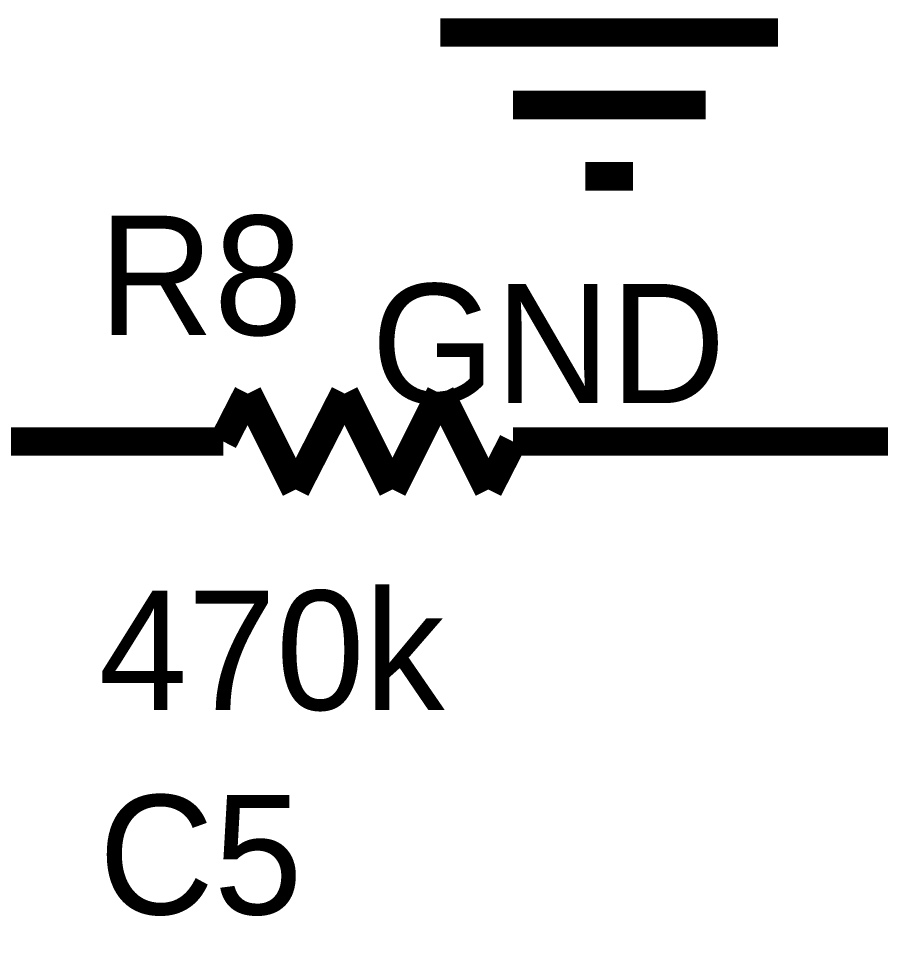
# Model space of a CAD drawing. Header units: inches. Extents: x 0 to 432, y 0 to 280.
# Drawn here: x 161.41 to 170.51, y 139.58 to 149.24 of the extents above; entities that cross this region are included whole.
import ezdxf

# ---------------------------------------------------------------- set-up
doc = ezdxf.new("R2010")
doc.units = ezdxf.units.IN
doc.layers.add('Sheet', color=255, linetype='Continuous')

msp = doc.modelspace()

# ---------------------------------------------------------------- linework, layer by layer
at = {"layer": 'Sheet'}
for points in [[(165.867, 149.0882, 0.2997, 0.2997, 0), (169.4271, 149.0882, 0.2997, 0.2997, 0)], [(166.6307, 148.3246, 0.2997, 0.2997, 0), (168.6635, 148.3246, 0.2997, 0.2997, 0)], [(167.3944, 147.5722, 0.2997, 0.2997, 0), (167.8998, 147.5722, 0.2997, 0.2997, 0)], [(163.8342, 145.2813, 0.2997, 0.2997, 0), (163.5759, 144.7759, 0.2997, 0.2997, 0)], [(164.3396, 144.2706, 0.2997, 0.2997, 0), (163.8342, 145.2813, 0.2997, 0.2997, 0)], [(164.8562, 145.2813, 0.2997, 0.2997, 0), (164.3396, 144.2706, 0.2997, 0.2997, 0)], [(165.3616, 144.2706, 0.2997, 0.2997, 0), (164.8562, 145.2813, 0.2997, 0.2997, 0)], [(165.867, 145.2813, 0.2997, 0.2997, 0), (165.3616, 144.2706, 0.2997, 0.2997, 0)], [(166.3724, 144.2706, 0.2997, 0.2997, 0), (165.867, 145.2813, 0.2997, 0.2997, 0)], [(162.5652, 144.7759, 0.2997, 0.2997, 0), (160.027, 144.7759, 0.2997, 0.2997, 0)], [(163.5759, 144.7759, 0.2997, 0.2997, 0), (162.5652, 144.7759, 0.2997, 0.2997, 0)], [(166.6307, 144.7759, 0.2997, 0.2997, 0), (166.3724, 144.2706, 0.2997, 0.2997, 0)], [(167.6415, 144.7759, 0.2997, 0.2997, 0), (166.6307, 144.7759, 0.2997, 0.2997, 0)], [(167.6415, 144.7759, 0.2997, 0.2997, 0), (170.1908, 144.7759, 0.2997, 0.2997, 0)], [(170.1908, 144.7759, 0.2997, 0.2997, 0), (177.8053, 144.7759, 0.2997, 0.2997, 0), (177.8053, 137.1508, 0.2997, 0.2997, 0), (167.6415, 137.1508, 0.2997, 0.2997, 0)]]:
    msp.add_lwpolyline(points, format="xyseb", dxfattribs=at)

# ---------------------------------------------------------------- texts
for s, p in [('R8', (162.2619, 145.8989)), ('GND', (165.137, 145.1802)), ('470k', (162.2619, 141.946)), ('C5', (162.2619, 139.7898))]:
    msp.add_text(s, height=1.25775, dxfattribs=at).set_placement(p)

doc.saveas('drawing.dxf')
